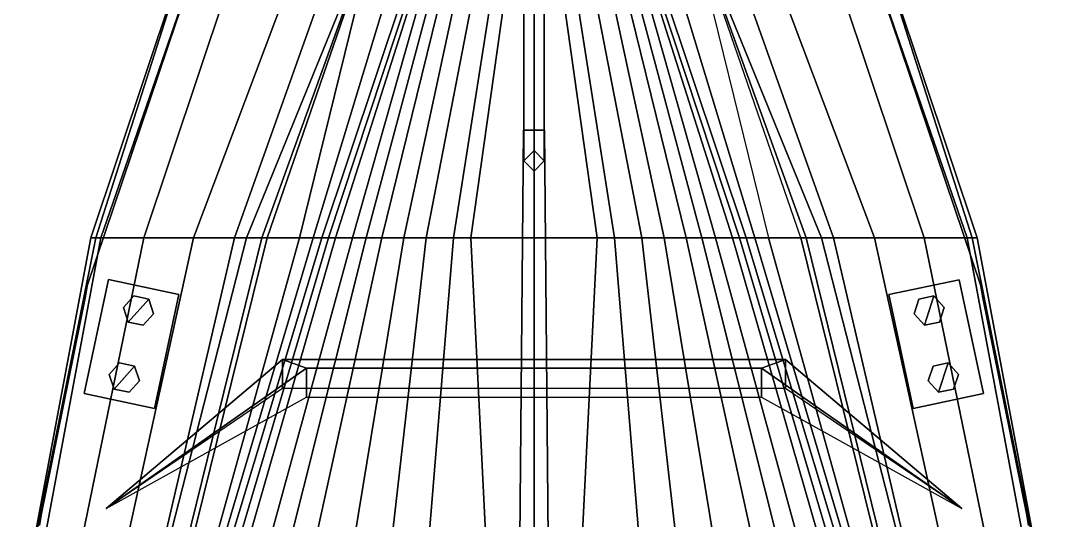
# Model space of a CAD drawing. Header units: millimetres. Extents: x -4.2 to 4.2, y -39.9 to 21.5.
# Drawn here: x -3 to 3, y 14.59 to 17.51 of the extents above; entities that cross this region are included whole.
import ezdxf

# ---------------------------------------------------------------- set-up
doc = ezdxf.new("R2010")
doc.units = ezdxf.units.MM
doc.layers.add('gun', color=1, linetype='Continuous')
doc.layers.add('railings', color=6, linetype='Continuous')

msp = doc.modelspace()

# ---------------------------------------------------------------- linework, layer by layer
for points in [[(0, 18.65, 5.39), (-0.06, 18.59, 5.39), (-0.06, 16.69, 7.15), (0, 16.75, 7.15)], [(0.06, 18.59, 5.39), (0, 18.65, 5.39), (0, 16.75, 7.15), (0.06, 16.69, 7.15)], [(-0.06, 18.59, 5.39), (0, 18.53, 5.39), (0, 16.63, 7.15), (-0.06, 16.69, 7.15)], [(0, 18.53, 5.39), (0.06, 18.59, 5.39), (0.06, 16.69, 7.15), (0, 16.63, 7.15)], [(-1.95, 18.15, 4.75), (-1.95, 18.15, 4.65), (-2.59, 16.24, 4.48), (-2.56, 16.24, 4.58)], [(-1.95, 18.15, 4.65), (-1.87, 18.15, 4.62), (-2.53, 16.24, 4.43), (-2.59, 16.24, 4.48)], [(1.95, 18.15, 4.75), (-1.95, 18.15, 4.75), (-2.56, 16.24, 4.58), (2.56, 16.24, 4.58)], [(-1.87, 18.15, 4.62), (-1.64, 18.15, 4.29), (-2.28, 16.24, 4.12), (-2.53, 16.24, 4.43)], [(-1.64, 18.15, 4.29), (-1.27, 18.15, 3.6), (-1.99, 16.24, 3.6), (-2.28, 16.24, 4.12)], [(-1.27, 18.15, 3.6), (-1.07, 18.15, 3.04), (-1.75, 16.24, 3.04), (-1.99, 16.24, 3.6)], [(-1.07, 18.15, 3.04), (-0.9, 18.15, 2.45), (-1.59, 16.24, 2.45), (-1.75, 16.24, 3.04)], [(-0.9, 18.15, 2.45), (-0.9, 18.15, 2.45), (-1.56, 16.24, 2.31), (-1.68, 16.24, 2.31)], [(-0.9, 18.15, 2.45), (-0.9, 18.15, 2.45), (-1.68, 16.24, 2.44), (-1.59, 16.24, 2.45)], [(-0.9, 18.15, 2.45), (-0.9, 18.15, 2.45), (-1.68, 16.24, 2.31), (-1.68, 16.24, 2.44)], [(-0.9, 18.15, 2.45), (-0.9, 18.15, 2.45), (-1.37, 16.24, 1.35), (-1.56, 16.24, 2.31)], [(-0.9, 18.15, 2.45), (-0.71, 18.15, 1.35), (-1.29, 16.24, 0.4), (-1.37, 16.24, 1.35)], [(-0.71, 18.15, 1.35), (-0.6, 18.15, 0.4), (-1.24, 16.24), (-1.29, 16.24, 0.4)], [(-0.6, 18.15, 0.4), (-0.57, 18.15), (-1.2, 16.24, -0.19), (-1.24, 16.24)], [(-0.57, 18.15), (-0.55, 18.15, -0.19), (-1.16, 16.24, -0.43), (-1.2, 16.24, -0.19)], [(-0.55, 18.15, -0.19), (-0.52, 18.15, -0.43), (-1.06, 16.24, -0.81), (-1.16, 16.24, -0.43)], [(-0.52, 18.15, -0.43), (-0.47, 18.15, -0.81), (-0.98, 16.24, -1.08), (-1.06, 16.24, -0.81)], [(-0.47, 18.15, -0.81), (-0.42, 18.15, -1.08), (-0.89, 16.24, -1.36), (-0.98, 16.24, -1.08)], [(-0.42, 18.15, -1.08), (-0.35, 18.15, -1.36), (-0.76, 16.24, -1.69), (-0.89, 16.24, -1.36)], [(-0.35, 18.15, -1.36), (-0.26, 18.15, -1.69), (-0.63, 16.24, -1.91), (-0.76, 16.24, -1.69)], [(-0.26, 18.15, -1.69), (-0.17, 18.15, -1.91), (-0.47, 16.24, -2.09), (-0.63, 16.24, -1.91)], [(-0.17, 18.15, -1.91), (-0.1, 18.15, -2.08), (-0.37, 16.24, -2.19), (-0.47, 16.24, -2.09)], [(0, 16.24, -2.36), (-0.37, 16.24, -2.19), (-0.1, 18.15, -2.08), (0, 18.15, -2.14)], [(0, 18.15, -2.14), (0.1, 18.15, -2.08), (0.37, 16.24, -2.19), (0, 16.24, -2.36)], [(0.47, 16.24, -2.09), (0.37, 16.24, -2.19), (0.1, 18.15, -2.08), (0.17, 18.15, -1.91)], [(0.63, 16.24, -1.91), (0.47, 16.24, -2.09), (0.17, 18.15, -1.91), (0.26, 18.15, -1.69)], [(0.76, 16.24, -1.69), (0.63, 16.24, -1.91), (0.26, 18.15, -1.69), (0.35, 18.15, -1.36)], [(0.89, 16.24, -1.36), (0.76, 16.24, -1.69), (0.35, 18.15, -1.36), (0.42, 18.15, -1.08)], [(0.98, 16.24, -1.08), (0.89, 16.24, -1.36), (0.42, 18.15, -1.08), (0.47, 18.15, -0.81)], [(1.06, 16.24, -0.81), (0.98, 16.24, -1.08), (0.47, 18.15, -0.81), (0.52, 18.15, -0.43)], [(1.16, 16.24, -0.43), (1.06, 16.24, -0.81), (0.52, 18.15, -0.43), (0.55, 18.15, -0.19)], [(1.2, 16.24, -0.19), (1.16, 16.24, -0.43), (0.55, 18.15, -0.19), (0.57, 18.15)], [(1.24, 16.24), (1.2, 16.24, -0.19), (0.57, 18.15), (0.6, 18.15, 0.4)], [(1.29, 16.24, 0.4), (1.24, 16.24), (0.6, 18.15, 0.4), (0.71, 18.15, 1.35)], [(1.37, 16.24, 1.35), (1.29, 16.24, 0.4), (0.71, 18.15, 1.35), (0.9, 18.15, 2.45)], [(1.75, 16.24, 3.04), (1.59, 16.24, 2.45), (0.9, 18.15, 2.45), (1.07, 18.15, 3.04)], [(1.68, 16.24, 2.31), (1.56, 16.24, 2.31), (0.9, 18.15, 2.45)], [(1.59, 16.24, 2.45), (1.68, 16.24, 2.44), (0.9, 18.15, 2.45)], [(1.68, 16.24, 2.44), (1.68, 16.24, 2.31), (0.9, 18.15, 2.45)], [(1.99, 16.24, 3.6), (1.75, 16.24, 3.04), (1.07, 18.15, 3.04), (1.27, 18.15, 3.6)], [(2.28, 16.24, 4.12), (1.99, 16.24, 3.6), (1.27, 18.15, 3.6), (1.64, 18.15, 4.29)], [(2.53, 16.24, 4.43), (2.28, 16.24, 4.12), (1.64, 18.15, 4.29), (1.87, 18.15, 4.62)], [(2.59, 16.24, 4.48), (2.53, 16.24, 4.43), (1.87, 18.15, 4.62), (1.95, 18.15, 4.65)], [(2.56, 16.24, 4.58), (2.59, 16.24, 4.48), (1.95, 18.15, 4.65), (1.95, 18.15, 4.75)], [(0.06, 16.69, 7.15), (0, 16.75, 7.15), (-0.06, 16.69, 7.15), (0, 16.63, 7.15)], [(-2.59, 16.24, 4.48), (-2.53, 16.24, 4.43), (-2.94, 14.05, 4.29), (-3, 14.05, 4.34)], [(-2.56, 16.24, 4.58), (-2.59, 16.24, 4.48), (-3, 14.05, 4.34), (-3, 14.05, 4.44)], [(2.56, 16.24, 4.58), (-2.56, 16.24, 4.58), (-3, 14.05, 4.44), (3, 14.05, 4.44)], [(-2.53, 16.24, 4.43), (-2.28, 16.24, 4.12), (-2.73, 14.05, 3.98), (-2.94, 14.05, 4.29)], [(-2.28, 16.24, 4.12), (-1.99, 16.24, 3.6), (-2.47, 14.05, 3.46), (-2.73, 14.05, 3.98)], [(-1.99, 16.24, 3.6), (-1.75, 16.24, 3.04), (-2.26, 14.05, 2.9), (-2.47, 14.05, 3.46)], [(-1.75, 16.24, 3.04), (-1.59, 16.24, 2.45), (-2.13, 14.05, 2.26), (-2.26, 14.05, 2.9)], [(-1.68, 16.24, 2.44), (-1.68, 16.24, 2.31), (-2.24, 14.05, 2.12), (-2.24, 14.05, 2.25)], [(-1.68, 16.24, 2.31), (-1.56, 16.24, 2.31), (-2.1, 14.05, 2.12), (-2.24, 14.05, 2.12)], [(-1.59, 16.24, 2.45), (-1.68, 16.24, 2.44), (-2.24, 14.05, 2.25), (-2.13, 14.05, 2.26)], [(-1.56, 16.24, 2.31), (-1.37, 16.24, 1.35), (-1.98, 14.05, 1.25), (-2.1, 14.05, 2.12)], [(-1.37, 16.24, 1.35), (-1.29, 16.24, 0.4), (-1.94, 14.05, 0.4), (-1.98, 14.05, 1.25)], [(-1.29, 16.24, 0.4), (-1.24, 16.24), (-1.9, 14.05), (-1.94, 14.05, 0.4)], [(-1.24, 16.24), (-1.2, 16.24, -0.19), (-1.85, 14.05, -0.19), (-1.9, 14.05)], [(-1.2, 16.24, -0.19), (-1.16, 16.24, -0.43), (-1.79, 14.05, -0.43), (-1.85, 14.05, -0.19)], [(-1.16, 16.24, -0.43), (-1.06, 16.24, -0.81), (-1.66, 14.05, -0.81), (-1.79, 14.05, -0.43)], [(-1.06, 16.24, -0.81), (-0.98, 16.24, -1.08), (-1.53, 14.05, -1.08), (-1.66, 14.05, -0.81)], [(-0.98, 16.24, -1.08), (-0.89, 16.24, -1.36), (-1.37, 14.05, -1.36), (-1.53, 14.05, -1.08)], [(-0.89, 16.24, -1.36), (-0.76, 16.24, -1.69), (-1.12, 14.05, -1.69), (-1.37, 14.05, -1.36)], [(-0.76, 16.24, -1.69), (-0.63, 16.24, -1.91), (-0.88, 14.05, -1.91), (-1.12, 14.05, -1.69)], [(-0.63, 16.24, -1.91), (-0.47, 16.24, -2.09), (-0.65, 14.05, -2.09), (-0.88, 14.05, -1.91)], [(-0.47, 16.24, -2.09), (-0.37, 16.24, -2.19), (-0.26, 14.05, -2.29), (-0.65, 14.05, -2.09)], [(0, 14.05, -2.36), (-0.26, 14.05, -2.29), (-0.37, 16.24, -2.19), (0, 16.24, -2.36)], [(0, 16.24, -2.36), (0.37, 16.24, -2.19), (0.26, 14.05, -2.29), (0, 14.05, -2.36)], [(0.65, 14.05, -2.09), (0.26, 14.05, -2.29), (0.37, 16.24, -2.19), (0.47, 16.24, -2.09)], [(0.88, 14.05, -1.91), (0.65, 14.05, -2.09), (0.47, 16.24, -2.09), (0.63, 16.24, -1.91)], [(1.12, 14.05, -1.69), (0.88, 14.05, -1.91), (0.63, 16.24, -1.91), (0.76, 16.24, -1.69)], [(1.37, 14.05, -1.36), (1.12, 14.05, -1.69), (0.76, 16.24, -1.69), (0.89, 16.24, -1.36)], [(1.53, 14.05, -1.08), (1.37, 14.05, -1.36), (0.89, 16.24, -1.36), (0.98, 16.24, -1.08)], [(1.66, 14.05, -0.81), (1.53, 14.05, -1.08), (0.98, 16.24, -1.08), (1.06, 16.24, -0.81)], [(1.79, 14.05, -0.43), (1.66, 14.05, -0.81), (1.06, 16.24, -0.81), (1.16, 16.24, -0.43)], [(1.85, 14.05, -0.19), (1.79, 14.05, -0.43), (1.16, 16.24, -0.43), (1.2, 16.24, -0.19)], [(1.9, 14.05), (1.85, 14.05, -0.19), (1.2, 16.24, -0.19), (1.24, 16.24)], [(1.94, 14.05, 0.4), (1.9, 14.05), (1.24, 16.24), (1.29, 16.24, 0.4)], [(1.98, 14.05, 1.25), (1.94, 14.05, 0.4), (1.29, 16.24, 0.4), (1.37, 16.24, 1.35)], [(2.1, 14.05, 2.12), (1.98, 14.05, 1.25), (1.37, 16.24, 1.35), (1.56, 16.24, 2.31)], [(2.24, 14.05, 2.12), (2.1, 14.05, 2.12), (1.56, 16.24, 2.31), (1.68, 16.24, 2.31)], [(2.26, 14.05, 2.9), (2.13, 14.05, 2.26), (1.59, 16.24, 2.45), (1.75, 16.24, 3.04)], [(2.13, 14.05, 2.26), (2.24, 14.05, 2.25), (1.68, 16.24, 2.44), (1.59, 16.24, 2.45)], [(2.24, 14.05, 2.25), (2.24, 14.05, 2.12), (1.68, 16.24, 2.31), (1.68, 16.24, 2.44)], [(2.47, 14.05, 3.46), (2.26, 14.05, 2.9), (1.75, 16.24, 3.04), (1.99, 16.24, 3.6)], [(2.73, 14.05, 3.98), (2.47, 14.05, 3.46), (1.99, 16.24, 3.6), (2.28, 16.24, 4.12)], [(2.94, 14.05, 4.29), (2.73, 14.05, 3.98), (2.28, 16.24, 4.12), (2.53, 16.24, 4.43)], [(3, 14.05, 4.34), (2.94, 14.05, 4.29), (2.53, 16.24, 4.43), (2.59, 16.24, 4.48)], [(3, 14.05, 4.44), (3, 14.05, 4.34), (2.59, 16.24, 4.48), (2.56, 16.24, 4.58)], [(-2.4868, 15.9965, 4.66), (-2.4868, 15.9965, 4.56), (-2.6282, 15.3313, 4.51), (-2.6282, 15.3313, 4.66)], [(-2.6282, 15.3313, 4.66), (-2.2174, 15.244, 4.66), (-2.076, 15.9091, 4.66), (-2.4868, 15.9965, 4.66)], [(-2.076, 15.9091, 4.66), (-2.076, 15.9091, 4.56), (-2.4868, 15.9965, 4.56), (-2.4868, 15.9965, 4.66)], [(2.2153, 15.2438, 4.66), (2.6261, 15.3311, 4.66), (2.4847, 15.9962, 4.66), (2.0739, 15.9089, 4.66)], [(2.4847, 15.9962, 4.66), (2.4847, 15.9962, 4.56), (2.0739, 15.9089, 4.56), (2.0739, 15.9089, 4.66)], [(2.6261, 15.3311, 4.66), (2.6261, 15.3311, 4.51), (2.4847, 15.9962, 4.56), (2.4847, 15.9962, 4.66)], [(-2.3383, 15.9014, 4.66), (-2.3985, 15.8346, 4.66), (-2.3985, 15.8346, 4.88), (-2.3383, 15.9014, 4.88)], [(-2.3707, 15.749, 4.88), (-2.2503, 15.8827, 4.88), (-2.3383, 15.9014, 4.88), (-2.3985, 15.8346, 4.88)], [(-2.2503, 15.8827, 4.66), (-2.3383, 15.9014, 4.66), (-2.3383, 15.9014, 4.88), (-2.2503, 15.8827, 4.88)], [(-2.2174, 15.244, 4.66), (-2.2174, 15.244, 4.51), (-2.076, 15.9091, 4.56), (-2.076, 15.9091, 4.66)], [(2.0739, 15.9089, 4.66), (2.0739, 15.9089, 4.56), (2.2153, 15.2438, 4.51), (2.2153, 15.2438, 4.66)], [(2.2806, 15.73, 4.88), (2.3362, 15.9012, 4.88), (2.2482, 15.8825, 4.88), (2.2204, 15.7969, 4.88)], [(2.3362, 15.9012, 4.66), (2.2482, 15.8825, 4.66), (2.2482, 15.8825, 4.88), (2.3362, 15.9012, 4.88)], [(2.3686, 15.7487, 4.88), (2.3965, 15.8343, 4.88), (2.3362, 15.9012, 4.88), (2.2806, 15.73, 4.88)], [(2.3965, 15.8343, 4.66), (2.3362, 15.9012, 4.66), (2.3362, 15.9012, 4.88), (2.3965, 15.8343, 4.88)], [(-2.2827, 15.7303, 4.88), (-2.2225, 15.7971, 4.88), (-2.2503, 15.8827, 4.88), (-2.3707, 15.749, 4.88)], [(-2.2225, 15.7971, 4.66), (-2.2503, 15.8827, 4.66), (-2.2503, 15.8827, 4.88), (-2.2225, 15.7971, 4.88)], [(2.2482, 15.8825, 4.66), (2.2204, 15.7969, 4.66), (2.2204, 15.7969, 4.88), (2.2482, 15.8825, 4.88)], [(-2.3985, 15.8346, 4.66), (-2.3707, 15.749, 4.66), (-2.3707, 15.749, 4.88), (-2.3985, 15.8346, 4.88)], [(-2.2827, 15.7303, 4.66), (-2.2225, 15.7971, 4.66), (-2.2225, 15.7971, 4.88), (-2.2827, 15.7303, 4.88)], [(2.2204, 15.7969, 4.66), (2.2806, 15.73, 4.66), (2.2806, 15.73, 4.88), (2.2204, 15.7969, 4.88)], [(2.3686, 15.7487, 4.66), (2.3965, 15.8343, 4.66), (2.3965, 15.8343, 4.88), (2.3686, 15.7487, 4.88)], [(-2.3707, 15.749, 4.66), (-2.2827, 15.7303, 4.66), (-2.2827, 15.7303, 4.88), (-2.3707, 15.749, 4.88)], [(2.2806, 15.73, 4.66), (2.3686, 15.7487, 4.66), (2.3686, 15.7487, 4.88), (2.2806, 15.73, 4.88)], [(-1.47, 15.53, 4.96), (-1.47, 15.36, 4.52), (-2.5, 14.66, 4.47), (-2.5, 14.66, 4.53)], [(-2.5, 14.66, 4.53), (-1.33, 15.48, 4.96), (-1.47, 15.53, 4.96), (-2.5, 14.66, 4.53)], [(-2.4215, 15.5102, 4.66), (-2.4817, 15.4433, 4.66), (-2.4817, 15.4433, 4.88), (-2.4215, 15.5102, 4.88)], [(-2.4539, 15.3577, 4.88), (-2.3334, 15.4915, 4.88), (-2.4215, 15.5102, 4.88), (-2.4817, 15.4433, 4.88)], [(-2.3658, 15.339, 4.88), (-2.3056, 15.4059, 4.88), (-2.3334, 15.4915, 4.88), (-2.4539, 15.3577, 4.88)], [(-2.3334, 15.4915, 4.66), (-2.4215, 15.5102, 4.66), (-2.4215, 15.5102, 4.88), (-2.3334, 15.4915, 4.88)], [(-2.3056, 15.4059, 4.66), (-2.3334, 15.4915, 4.66), (-2.3334, 15.4915, 4.88), (-2.3056, 15.4059, 4.88)], [(1.47, 15.53, 4.96), (1.47, 15.36, 4.52), (-1.47, 15.36, 4.52), (-1.47, 15.53, 4.96)], [(-1.33, 15.48, 4.96), (1.33, 15.48, 4.96), (1.47, 15.53, 4.96), (-1.47, 15.53, 4.96)], [(1.33, 15.48, 4.96), (2.5, 14.66, 4.53), (2.5, 14.66, 4.53), (1.47, 15.53, 4.96)], [(2.5, 14.66, 4.53), (2.5, 14.66, 4.47), (1.47, 15.36, 4.52), (1.47, 15.53, 4.96)], [(2.3638, 15.3388, 4.88), (2.4194, 15.51, 4.88), (2.3314, 15.4913, 4.88), (2.3035, 15.4057, 4.88)], [(2.3314, 15.4913, 4.66), (2.3035, 15.4057, 4.66), (2.3035, 15.4057, 4.88), (2.3314, 15.4913, 4.88)], [(2.4194, 15.51, 4.66), (2.3314, 15.4913, 4.66), (2.3314, 15.4913, 4.88), (2.4194, 15.51, 4.88)], [(2.4518, 15.3575, 4.88), (2.4796, 15.4431, 4.88), (2.4194, 15.51, 4.88), (2.3638, 15.3388, 4.88)], [(2.4796, 15.4431, 4.66), (2.4194, 15.51, 4.66), (2.4194, 15.51, 4.88), (2.4796, 15.4431, 4.88)], [(-2.5, 14.66, 4.47), (-1.33, 15.31, 4.52), (-1.33, 15.48, 4.96), (-2.5, 14.66, 4.53)], [(-2.4817, 15.4433, 4.66), (-2.4539, 15.3577, 4.66), (-2.4539, 15.3577, 4.88), (-2.4817, 15.4433, 4.88)], [(-1.33, 15.31, 4.52), (1.33, 15.31, 4.52), (1.33, 15.48, 4.96), (-1.33, 15.48, 4.96)], [(1.33, 15.31, 4.52), (2.5, 14.66, 4.47), (2.5, 14.66, 4.53), (1.33, 15.48, 4.96)], [(2.4518, 15.3575, 4.66), (2.4796, 15.4431, 4.66), (2.4796, 15.4431, 4.88), (2.4518, 15.3575, 4.88)], [(-2.3658, 15.339, 4.66), (-2.3056, 15.4059, 4.66), (-2.3056, 15.4059, 4.88), (-2.3658, 15.339, 4.88)], [(2.3035, 15.4057, 4.66), (2.3638, 15.3388, 4.66), (2.3638, 15.3388, 4.88), (2.3035, 15.4057, 4.88)], [(-2.6282, 15.3313, 4.51), (-2.2174, 15.244, 4.51), (-2.2174, 15.244, 4.66), (-2.6282, 15.3313, 4.66)], [(-2.4539, 15.3577, 4.66), (-2.3658, 15.339, 4.66), (-2.3658, 15.339, 4.88), (-2.4539, 15.3577, 4.88)], [(2.2153, 15.2438, 4.51), (2.6261, 15.3311, 4.51), (2.6261, 15.3311, 4.66), (2.2153, 15.2438, 4.66)], [(2.3638, 15.3388, 4.66), (2.4518, 15.3575, 4.66), (2.4518, 15.3575, 4.88), (2.3638, 15.3388, 4.88)]]:
    msp.add_3dface(points)
at = {"layer": 'gun'}
for points in [[(-0.0606, 16.87, 6.095), (0, 16.87, 6.06), (0, 14.48, 6.035), (-0.0823, 14.48, 6.0825)], [(0, 16.87, 6.2), (-0.0606, 16.87, 6.165), (-0.0823, 14.48, 6.1775), (0, 14.48, 6.225)], [(-0.0606, 16.87, 6.165), (-0.0606, 16.87, 6.095), (-0.0823, 14.48, 6.0825), (-0.0823, 14.48, 6.1775)], [(0.0606, 16.87, 6.165), (-0.0606, 16.87, 6.095), (-0.0606, 16.87, 6.165), (0, 16.87, 6.2)], [(0.0606, 16.87, 6.095), (0, 16.87, 6.06), (-0.0606, 16.87, 6.095), (0.0606, 16.87, 6.165)], [(0, 16.87, 6.06), (0.0606, 16.87, 6.095), (0.0823, 14.48, 6.0825), (0, 14.48, 6.035)], [(0.0606, 16.87, 6.165), (0, 16.87, 6.2), (0, 14.48, 6.225), (0.0823, 14.48, 6.1775)], [(0.0606, 16.87, 6.095), (0.0606, 16.87, 6.165), (0.0823, 14.48, 6.1775), (0.0823, 14.48, 6.0825)]]:
    msp.add_3dface(points, dxfattribs=at)
at = {"layer": 'railings'}
for points in [[(-2.09, 17.5, 5.66), (-2.07, 17.56, 5.66), (-2.07, 17.56, 4.69), (-2.09, 17.5, 4.69)], [(-2.09, 17.5, 4.69), (-2.07, 17.56, 4.69), (-2.07, 17.56, 5.66), (-2.09, 17.5, 5.66)], [(2.09, 17.5, 4.69), (2.07, 17.56, 4.69), (2.07, 17.56, 5.66), (2.09, 17.5, 5.66)], [(2.09, 17.5, 5.66), (2.07, 17.56, 5.66), (2.07, 17.56, 4.69), (2.09, 17.5, 4.69)], [(-2.09, 17.5, 5.61), (-2.09, 17.5, 5.64), (-2.61, 15.96, 5.5), (-2.61, 15.96, 5.47)], [(-2.61, 15.96, 5.47), (-2.61, 15.96, 5.5), (-2.09, 17.5, 5.64), (-2.09, 17.5, 5.61)], [(-2.61, 15.96, 5.19), (-2.61, 15.96, 5.22), (-2.09, 17.5, 5.36), (-2.09, 17.5, 5.33)], [(-2.09, 17.5, 5.33), (-2.09, 17.5, 5.36), (-2.61, 15.96, 5.22), (-2.61, 15.96, 5.19)], [(-2.09, 17.5, 5.1), (-2.09, 17.5, 5.13), (-2.61, 15.96, 4.99), (-2.61, 15.96, 4.96)], [(-2.61, 15.96, 4.96), (-2.61, 15.96, 4.99), (-2.09, 17.5, 5.13), (-2.09, 17.5, 5.1)], [(2.61, 15.96, 4.96), (2.61, 15.96, 4.99), (2.09, 17.5, 5.13), (2.09, 17.5, 5.1)], [(2.09, 17.5, 5.1), (2.09, 17.5, 5.13), (2.61, 15.96, 4.99), (2.61, 15.96, 4.96)], [(2.09, 17.5, 5.33), (2.09, 17.5, 5.36), (2.61, 15.96, 5.22), (2.61, 15.96, 5.19)], [(2.61, 15.96, 5.19), (2.61, 15.96, 5.22), (2.09, 17.5, 5.36), (2.09, 17.5, 5.33)], [(2.61, 15.96, 5.47), (2.61, 15.96, 5.5), (2.09, 17.5, 5.64), (2.09, 17.5, 5.61)], [(2.09, 17.5, 5.61), (2.09, 17.5, 5.64), (2.61, 15.96, 5.5), (2.61, 15.96, 5.47)], [(-2.62, 15.9, 5.52), (-2.61, 15.96, 5.52), (-2.61, 15.96, 4.55), (-2.62, 15.9, 4.55)], [(-2.62, 15.9, 4.55), (-2.61, 15.96, 4.55), (-2.61, 15.96, 5.52), (-2.62, 15.9, 5.52)], [(2.62, 15.9, 5.52), (2.61, 15.96, 5.52), (2.61, 15.96, 4.55), (2.62, 15.9, 4.55)], [(2.62, 15.9, 4.55), (2.61, 15.96, 4.55), (2.61, 15.96, 5.52), (2.62, 15.9, 5.52)], [(-2.62, 15.9, 5.47), (-2.62, 15.9, 5.5), (-2.88, 14.62, 5.42), (-2.88, 14.62, 5.39)], [(-2.88, 14.62, 5.39), (-2.88, 14.62, 5.42), (-2.62, 15.9, 5.5), (-2.62, 15.9, 5.47)], [(-2.62, 15.9, 5.19), (-2.62, 15.9, 5.22), (-2.88, 14.62, 5.14), (-2.88, 14.62, 5.11)], [(-2.88, 14.62, 5.11), (-2.88, 14.62, 5.14), (-2.62, 15.9, 5.22), (-2.62, 15.9, 5.19)], [(-2.88, 14.62, 4.88), (-2.88, 14.62, 4.91), (-2.62, 15.9, 4.99), (-2.62, 15.9, 4.96)], [(-2.62, 15.9, 4.96), (-2.62, 15.9, 4.99), (-2.88, 14.62, 4.91), (-2.88, 14.62, 4.88)], [(2.88, 14.62, 5.11), (2.88, 14.62, 5.14), (2.62, 15.9, 5.22), (2.62, 15.9, 5.19)], [(2.62, 15.9, 5.19), (2.62, 15.9, 5.22), (2.88, 14.62, 5.14), (2.88, 14.62, 5.11)], [(2.62, 15.9, 4.96), (2.62, 15.9, 4.99), (2.88, 14.62, 4.91), (2.88, 14.62, 4.88)], [(2.88, 14.62, 4.88), (2.88, 14.62, 4.91), (2.62, 15.9, 4.99), (2.62, 15.9, 4.96)], [(2.62, 15.9, 5.47), (2.62, 15.9, 5.5), (2.88, 14.62, 5.42), (2.88, 14.62, 5.39)], [(2.88, 14.62, 5.39), (2.88, 14.62, 5.42), (2.62, 15.9, 5.5), (2.62, 15.9, 5.47)], [(-2.89, 14.56, 5.44), (-2.88, 14.62, 5.44), (-2.88, 14.62, 4.47), (-2.89, 14.56, 4.47)], [(-2.89, 14.56, 4.47), (-2.88, 14.62, 4.47), (-2.88, 14.62, 5.44), (-2.89, 14.56, 5.44)], [(2.89, 14.56, 4.47), (2.88, 14.62, 4.47), (2.88, 14.62, 5.44), (2.89, 14.56, 5.44)], [(2.89, 14.56, 5.44), (2.88, 14.62, 5.44), (2.88, 14.62, 4.47), (2.89, 14.56, 4.47)]]:
    msp.add_3dface(points, dxfattribs=at)

doc.saveas('drawing.dxf')
